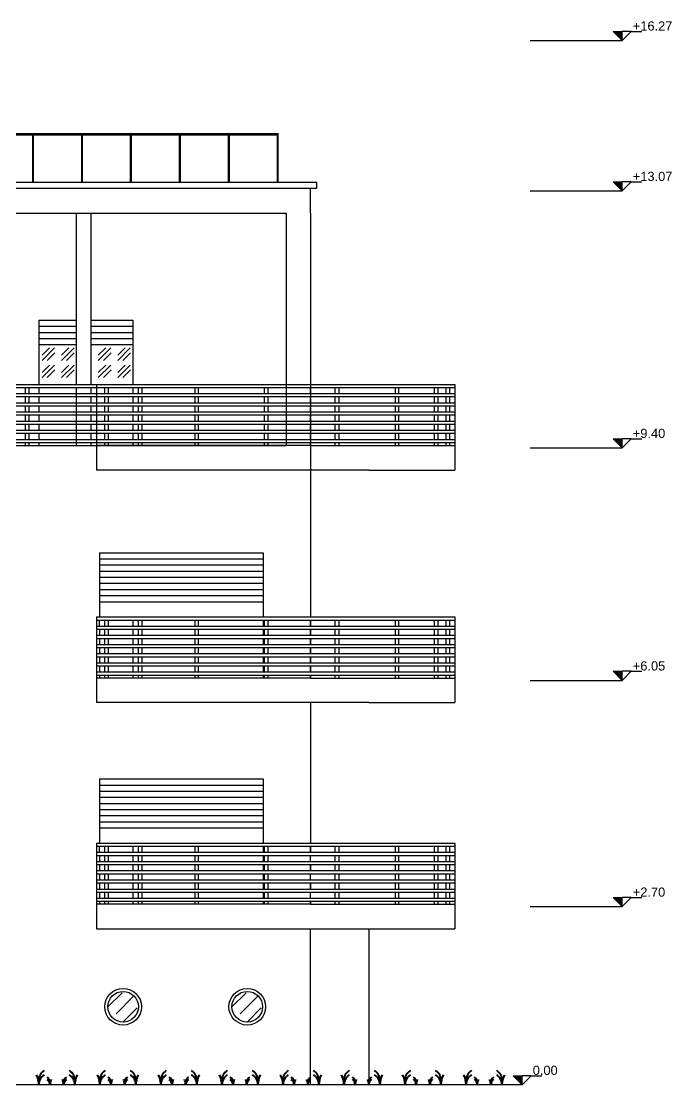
# Model space of a CAD drawing. Header units: millimetres. Extents: x 2459 to 3981, y 1231 to 4850.
# Drawn here: x 3642.94 to 3653.58, y 1241.37 to 1258.75 of the extents above; entities that cross this region are included whole.
import ezdxf

# ---------------------------------------------------------------- set-up
doc = ezdxf.new("R2010")
doc.units = ezdxf.units.MM
doc.layers.add('erbetta', color=7, linetype='Continuous', lineweight=40)
doc.styles.get("Standard").update_dxf_attribs({"font": 'arial.ttf'})

msp = doc.modelspace()

# ---------------------------------------------------------------- hatches: boundary and pattern name
at = {"ltscale": 0.01}
h = msp.add_hatch(color=256, dxfattribs=at)
h.dxf.hatch_style = 1
h.paths.add_polyline_path([(3652.771444, 1258.586105), (3652.623961, 1258.586105), (3652.771444, 1258.438622)])
h = msp.add_hatch(color=256, dxfattribs=at)
h.dxf.hatch_style = 1
h.paths.add_polyline_path([(3652.771444, 1256.127304), (3652.623961, 1256.127304), (3652.771444, 1255.979822)])
h = msp.add_hatch(color=256, dxfattribs=at)
h.dxf.hatch_style = 1
h.paths.add_polyline_path([(3652.771444, 1251.926087), (3652.623961, 1251.926087), (3652.771444, 1251.778605)])
h = msp.add_hatch(color=256, dxfattribs=at)
h.dxf.hatch_style = 1
h.paths.add_polyline_path([(3652.771444, 1248.123916), (3652.623961, 1248.123916), (3652.771444, 1247.976433)])
h = msp.add_hatch(color=256, dxfattribs=at)
h.dxf.hatch_style = 1
h.paths.add_polyline_path([(3652.771227, 1244.42587), (3652.623745, 1244.42587), (3652.771227, 1244.278388)])
h = msp.add_hatch(color=256, dxfattribs=at)
h.dxf.hatch_style = 1
h.paths.add_polyline_path([(3651.135005, 1241.512715), (3650.987523, 1241.512715), (3651.135005, 1241.365233)])

# ---------------------------------------------------------------- linework, layer by layer
for p, q in [((3652.771444, 1258.438622, 1.285432), (3652.623961, 1258.586105, 1.285432)), ((3652.623961, 1258.586105, 1.285432), (3652.771444, 1258.586105, 1.285432)), ((3652.771444, 1258.438622, 1.285432), (3652.771444, 1258.586105, 1.285432)), ((3652.771444, 1258.438622, 1.285432), (3652.918926, 1258.586105, 1.285432)), ((3652.918926, 1258.586105, 1.285432), (3652.771444, 1258.586105, 1.285432)), ((3652.918926, 1258.586105, 1.285432), (3653.090237, 1258.586105, 1.285432)), ((3647.775005, 1256.11614), (3647.175005, 1256.11614)), ((3647.675005, 1255.61614), (3647.675005, 1256.01614)), ((3647.775005, 1256.01614), (3647.775005, 1256.11614)), ((3652.771444, 1255.979822, 1.285432), (3652.623961, 1256.127304, 1.285432)), ((3652.623961, 1256.127304, 1.285432), (3652.771444, 1256.127304, 1.285432)), ((3652.771444, 1255.979822, 1.285432), (3652.771444, 1256.127304, 1.285432)), ((3652.771444, 1255.979822, 1.285432), (3652.918926, 1256.127304, 1.285432)), ((3652.918926, 1256.127304, 1.285432), (3652.771444, 1256.127304, 1.285432)), ((3652.918926, 1256.127304, 1.285432), (3653.090237, 1256.127304, 1.285432)), ((3647.275005, 1255.615233), (3647.275005, 1251.815233)), ((3647.675005, 1255.61614), (3647.675005, 1249.013062)), ((3647.275005, 1252.765233), (3647.275005, 1252.665233)), ((3647.675005, 1252.665233), (3647.675005, 1252.765233)), ((3650.035005, 1252.815233, 1), (3650.035005, 1251.415233, 1)), ((3647.275005, 1252.615233), (3647.275005, 1252.515233)), ((3647.675005, 1252.515233), (3647.675005, 1252.615233)), ((3647.275005, 1252.465233), (3647.275005, 1252.365233)), ((3647.675005, 1252.365233), (3647.675005, 1252.465233)), ((3647.275005, 1252.315233), (3647.275005, 1252.215233)), ((3647.675005, 1252.215233), (3647.675005, 1252.315233)), ((3647.275005, 1252.165233), (3647.275005, 1252.065233)), ((3647.275005, 1252.015233), (3647.275005, 1251.915233)), ((3647.675005, 1252.065233), (3647.675005, 1252.165233)), ((3647.675005, 1251.915233), (3647.675005, 1252.015233)), ((3647.275005, 1251.865233), (3647.275005, 1251.814923)), ((3647.675005, 1251.814923), (3647.675005, 1251.865233)), ((3652.771444, 1251.778605, 1.285432), (3652.623961, 1251.926087, 1.285432)), ((3652.623961, 1251.926087, 1.285432), (3652.771444, 1251.926087, 1.285432)), ((3652.771444, 1251.778605, 1.285432), (3652.771444, 1251.926087, 1.285432)), ((3652.771444, 1251.778605, 1.285432), (3652.918926, 1251.926087, 1.285432)), ((3652.918926, 1251.926087, 1.285432), (3652.771444, 1251.926087, 1.285432)), ((3652.918926, 1251.926087, 1.285432), (3653.090237, 1251.926087, 1.285432)), ((3647.275005, 1251.815233), (3647.275005, 1251.814923)), ((3647.675005, 1251.814923), (3648.575005, 1251.814923, 0.381356)), ((3648.575005, 1251.814923, 0.381356), (3648.625005, 1251.814923, 0.402542)), ((3648.625005, 1251.814923, 0.402542), (3650.035005, 1251.814923, 1)), ((3648.625005, 1251.415233, 0.402542), (3647.675005, 1251.415233, 0.402542)), ((3648.625005, 1251.415233, 0.402542), (3650.035005, 1251.415233, 1)), ((3647.675005, 1248.863062), (3647.675005, 1248.963062)), ((3647.675005, 1248.963062), (3647.675005, 1248.863062)), ((3650.035005, 1249.013062, 1), (3650.035005, 1247.613062, 1)), ((3647.675005, 1248.713062), (3647.675005, 1248.813062)), ((3647.675005, 1248.813062), (3647.675005, 1248.713062)), ((3647.675005, 1248.563062), (3647.675005, 1248.663062)), ((3647.675005, 1248.663062), (3647.675005, 1248.563062)), ((3647.675005, 1248.413062), (3647.675005, 1248.513062)), ((3647.675005, 1248.513062), (3647.675005, 1248.413062)), ((3647.675005, 1248.263062), (3647.675005, 1248.363062)), ((3647.675005, 1248.363062), (3647.675005, 1248.263062)), ((3647.675005, 1248.113062), (3647.675005, 1248.213062)), ((3647.675005, 1248.213062), (3647.675005, 1248.113062)), ((3647.275005, 1248.015233), (3647.275005, 1248.012751)), ((3647.275005, 1248.013062), (3647.275005, 1248.012751)), ((3647.675005, 1248.012751), (3647.675005, 1248.063062)), ((3647.675005, 1248.063062), (3647.675005, 1248.012751)), ((3647.675005, 1248.012751), (3648.575005, 1248.012751, 0.381356)), ((3648.575005, 1248.012751, 0.381356), (3648.625005, 1248.012751, 0.402542)), ((3648.625005, 1248.012751, 0.402542), (3650.035005, 1248.012751, 1)), ((3652.771444, 1247.976433, 1.285432), (3652.623961, 1248.123916, 1.285432)), ((3652.623961, 1248.123916, 1.285432), (3652.771444, 1248.123916, 1.285432)), ((3652.771444, 1247.976433, 1.285432), (3652.771444, 1248.123916, 1.285432)), ((3652.771444, 1247.976433, 1.285432), (3652.918926, 1248.123916, 1.285432)), ((3652.918926, 1248.123916, 1.285432), (3652.771444, 1248.123916, 1.285432)), ((3652.918926, 1248.123916, 1.285432), (3653.090237, 1248.123916, 1.285432)), ((3648.625005, 1247.613062, 0.402542), (3647.675005, 1247.613062, 0.402542)), ((3647.675005, 1247.613062), (3647.675005, 1245.315233)), ((3648.625005, 1247.613062, 0.402542), (3650.035005, 1247.613062, 1)), ((3647.675005, 1245.165233), (3647.675005, 1245.265233)), ((3647.675005, 1245.265233), (3647.675005, 1245.165233)), ((3650.035005, 1245.315233, 1), (3650.035005, 1243.915233, 1)), ((3647.675005, 1245.015233), (3647.675005, 1245.115233)), ((3647.675005, 1244.865233), (3647.675005, 1244.965233)), ((3647.675005, 1244.965233), (3647.675005, 1244.865233)), ((3647.675005, 1244.715233), (3647.675005, 1244.815233)), ((3647.675005, 1244.565233), (3647.675005, 1244.665233)), ((3647.675005, 1244.665233), (3647.675005, 1244.565233)), ((3647.675005, 1244.415233), (3647.675005, 1244.515233)), ((3647.675005, 1244.314923), (3647.675005, 1244.365233)), ((3647.675005, 1244.365233), (3647.675005, 1244.314923)), ((3652.771227, 1244.278388, 1.285432), (3652.623745, 1244.42587, 1.285432)), ((3652.623745, 1244.42587, 1.285432), (3652.771227, 1244.42587, 1.285432)), ((3652.771227, 1244.278388, 1.285432), (3652.771227, 1244.42587, 1.285432)), ((3652.771227, 1244.278388, 1.285432), (3652.918709, 1244.42587, 1.285432)), ((3652.918709, 1244.42587, 1.285432), (3652.771227, 1244.42587, 1.285432)), ((3652.918709, 1244.42587, 1.285432), (3653.09002, 1244.42587, 1.285432)), ((3647.275005, 1244.315233), (3647.275005, 1244.314923)), ((3647.275005, 1244.315233), (3647.275005, 1244.314923)), ((3647.275005, 1244.315233), (3647.275005, 1244.314923)), ((3647.675005, 1244.314923), (3648.575005, 1244.314923, 0.381356)), ((3648.575005, 1244.314923, 0.381356), (3648.625005, 1244.314923, 0.402542)), ((3648.625005, 1244.314923, 0.402542), (3650.035005, 1244.314923, 1)), ((3644.176453, 1243.915233, 0.5), (3650.035005, 1243.915233, 1)), ((3648.625005, 1243.915233, 0.402542), (3648.625005, 1241.365233)), ((3651.135005, 1241.365233), (3650.987523, 1241.512715)), ((3650.987523, 1241.512715), (3651.135005, 1241.512715)), ((3651.135005, 1241.365233), (3651.135005, 1241.512715)), ((3651.135005, 1241.365233), (3651.282487, 1241.512715)), ((3651.282487, 1241.512715), (3651.135005, 1241.512715)), ((3651.282487, 1241.512715), (3651.453798, 1241.512715))]:
    msp.add_line(p, q, dxfattribs=at)
at = {"linetype": 'Continuous', "ltscale": 0.01}
for p, q in [((3651.267412, 1258.438622, 1.285432), (3652.771444, 1258.438622, 1.285432)), ((3631.927146, 1256.91614), (3647.147146, 1256.91614)), ((3631.947146, 1256.89614), (3647.127146, 1256.89614)), ((3643.127146, 1256.89614), (3643.127146, 1256.11614)), ((3643.147146, 1256.11614), (3643.147146, 1256.89614)), ((3643.927146, 1256.89614), (3643.927146, 1256.11614)), ((3643.947146, 1256.11614), (3643.947146, 1256.89614)), ((3644.727146, 1256.89614), (3644.727146, 1256.11614)), ((3644.747146, 1256.11614), (3644.747146, 1256.89614)), ((3645.527146, 1256.89614), (3645.527146, 1256.11614)), ((3645.547146, 1256.11614), (3645.547146, 1256.89614)), ((3646.327146, 1256.89614), (3646.327146, 1256.11614)), ((3646.347146, 1256.11614), (3646.347146, 1256.89614)), ((3647.127146, 1256.89614), (3647.127146, 1256.11614)), ((3647.147146, 1256.11614), (3647.147146, 1256.91614)), ((3647.175005, 1256.11614), (3631.275005, 1256.11614)), ((3647.775005, 1256.01614), (3631.275005, 1256.017047)), ((3651.267412, 1255.979822, 1.285432), (3652.771444, 1255.979822, 1.285432)), ((3631.775005, 1255.615233), (3647.275005, 1255.615233)), ((3643.844255, 1255.615233), (3643.844255, 1252.815233)), ((3644.084234, 1255.615233), (3644.084234, 1252.815233)), ((3643.230208, 1253.864923), (3643.844255, 1253.864923)), ((3643.230208, 1253.864923), (3643.230208, 1252.815233)), ((3643.230208, 1253.764923, 0.597458), (3643.844255, 1253.764923, 0.597458)), ((3644.084234, 1253.864923), (3644.770208, 1253.864923)), ((3644.084234, 1253.764923), (3644.770208, 1253.764923, 0.597458)), ((3644.770208, 1253.864923), (3644.770208, 1252.815233)), ((3643.230208, 1253.664923, 0.597458), (3643.844255, 1253.664923, 0.597458)), ((3644.084234, 1253.664923), (3644.770208, 1253.664923, 0.597458)), ((3643.230208, 1253.564923, 0.597458), (3643.844255, 1253.564923, 0.597458)), ((3643.230208, 1253.464923, 0.597458), (3643.844255, 1253.464923, 0.597458)), ((3643.284163, 1253.207182), (3643.489869, 1253.412888)), ((3643.406414, 1253.412888), (3643.284163, 1253.290637)), ((3643.602347, 1253.207182), (3643.808053, 1253.412888)), ((3643.724597, 1253.412888), (3643.602347, 1253.290637)), ((3644.084234, 1253.564923), (3644.770208, 1253.564923, 0.597458)), ((3644.084234, 1253.464923), (3644.770208, 1253.464923, 0.597458)), ((3644.203377, 1253.207182), (3644.409083, 1253.412888)), ((3644.325627, 1253.412888), (3644.203377, 1253.290637)), ((3644.52156, 1253.207182), (3644.727266, 1253.412888)), ((3644.643811, 1253.412888), (3644.52156, 1253.290637)), ((3643.493052, 1253.332616), (3643.367618, 1253.207182)), ((3643.811236, 1253.332616), (3643.685802, 1253.207182)), ((3644.412266, 1253.332616), (3644.286832, 1253.207182)), ((3644.73045, 1253.332616), (3644.605016, 1253.207182)), ((3643.284163, 1252.925561), (3643.489869, 1253.131267)), ((3643.406414, 1253.131267), (3643.284163, 1253.009016)), ((3643.493052, 1253.050995), (3643.367618, 1252.925561)), ((3643.602347, 1252.925561), (3643.808053, 1253.131267)), ((3643.724597, 1253.131267), (3643.602347, 1253.009016)), ((3643.811236, 1253.050995), (3643.685802, 1252.925561)), ((3644.203377, 1252.925561), (3644.409083, 1253.131267)), ((3644.325627, 1253.131267), (3644.203377, 1253.009016)), ((3644.412266, 1253.050995), (3644.286832, 1252.925561)), ((3644.52156, 1252.925561), (3644.727266, 1253.131267)), ((3644.643811, 1253.131267), (3644.52156, 1253.009016)), ((3644.73045, 1253.050995), (3644.605016, 1252.925561)), ((3634.873556, 1252.815233), (3644.176453, 1252.815233)), ((3634.873556, 1252.765233, -0.936089), (3644.176453, 1252.765233, -0.936089)), ((3643.009544, 1252.765233), (3643.009544, 1252.665233)), ((3643.069544, 1252.765233), (3643.069544, 1252.665233)), ((3643.230208, 1252.765233), (3643.230208, 1252.665233)), ((3643.844255, 1252.765233), (3643.844255, 1251.814923)), ((3644.084234, 1252.765233), (3644.084234, 1252.665233)), ((3644.176453, 1252.815233), (3644.176453, 1251.802547)), ((3644.176453, 1252.815233), (3644.176453, 1251.802547)), ((3644.310149, 1252.665233), (3644.310149, 1252.765233)), ((3644.310149, 1252.665233), (3644.310149, 1252.765233)), ((3644.368852, 1252.665233), (3644.368852, 1252.765233)), ((3644.368852, 1252.665233), (3644.368852, 1252.765233)), ((3644.770208, 1252.765233), (3644.770208, 1252.665233)), ((3644.863671, 1252.665233), (3644.863671, 1252.765233)), ((3644.922375, 1252.665233), (3644.922375, 1252.765233)), ((3645.786436, 1252.665233), (3645.786436, 1252.765233)), ((3645.84514, 1252.665233), (3645.84514, 1252.765233)), ((3646.922285, 1252.665233), (3646.922285, 1252.765233)), ((3646.980989, 1252.665233), (3646.980989, 1252.765233)), ((3648.078996, 1252.665233), (3648.078996, 1252.765233)), ((3648.1377, 1252.765233), (3648.1377, 1252.665233)), ((3649.060819, 1252.665233), (3649.060819, 1252.765233)), ((3649.119523, 1252.665233), (3649.119523, 1252.765233)), ((3649.701599, 1252.665233), (3649.701599, 1252.765233)), ((3649.760303, 1252.665233), (3649.760303, 1252.765233)), ((3649.892897, 1252.665233), (3649.892897, 1252.765233)), ((3649.951601, 1252.665233), (3649.951601, 1252.765233)), ((3634.873556, 1252.665233), (3644.176453, 1252.665233)), ((3634.873556, 1252.615233, -0.936089), (3644.176453, 1252.615233, -0.936089)), ((3643.009544, 1252.615233), (3643.009544, 1252.515233)), ((3643.069544, 1252.615233), (3643.069544, 1252.515233)), ((3643.230208, 1252.615233), (3643.230208, 1252.515233)), ((3644.084234, 1252.615233), (3644.084234, 1252.515233)), ((3644.310149, 1252.515233), (3644.310149, 1252.615233)), ((3644.310149, 1252.515233), (3644.310149, 1252.615233)), ((3644.368852, 1252.515233), (3644.368852, 1252.615233)), ((3644.368852, 1252.515233), (3644.368852, 1252.615233)), ((3644.770208, 1252.615233), (3644.770208, 1252.515233)), ((3644.863671, 1252.515233), (3644.863671, 1252.615233)), ((3644.922375, 1252.515233), (3644.922375, 1252.615233)), ((3645.786436, 1252.515233), (3645.786436, 1252.615233)), ((3645.84514, 1252.515233), (3645.84514, 1252.615233)), ((3646.922285, 1252.515233), (3646.922285, 1252.615233)), ((3646.980989, 1252.515233), (3646.980989, 1252.615233)), ((3648.078996, 1252.515233), (3648.078996, 1252.615233)), ((3648.1377, 1252.615233), (3648.1377, 1252.515233)), ((3649.060819, 1252.515233), (3649.060819, 1252.615233)), ((3649.119523, 1252.515233), (3649.119523, 1252.615233)), ((3649.701599, 1252.515233), (3649.701599, 1252.615233)), ((3649.760303, 1252.515233), (3649.760303, 1252.615233)), ((3649.892897, 1252.515233), (3649.892897, 1252.615233)), ((3649.951601, 1252.515233), (3649.951601, 1252.615233)), ((3634.873556, 1252.515233), (3644.176453, 1252.515233)), ((3634.873556, 1252.465233, -0.936089), (3644.176453, 1252.465233, -0.936089)), ((3634.873556, 1252.365233), (3644.176453, 1252.365233)), ((3643.009544, 1252.465233), (3643.009544, 1252.365233)), ((3643.069544, 1252.465233), (3643.069544, 1252.365233)), ((3643.230208, 1252.465233), (3643.230208, 1252.365233)), ((3644.084234, 1252.465233), (3644.084234, 1252.365233)), ((3644.310149, 1252.365233), (3644.310149, 1252.465233)), ((3644.310149, 1252.365233), (3644.310149, 1252.465233)), ((3644.368852, 1252.365233), (3644.368852, 1252.465233)), ((3644.368852, 1252.365233), (3644.368852, 1252.465233)), ((3644.770208, 1252.465233), (3644.770208, 1252.365233)), ((3644.863671, 1252.365233), (3644.863671, 1252.465233)), ((3644.922375, 1252.365233), (3644.922375, 1252.465233)), ((3645.786436, 1252.365233), (3645.786436, 1252.465233)), ((3645.84514, 1252.365233), (3645.84514, 1252.465233)), ((3646.922285, 1252.365233), (3646.922285, 1252.465233)), ((3646.980989, 1252.365233), (3646.980989, 1252.465233)), ((3648.078996, 1252.365233), (3648.078996, 1252.465233)), ((3648.1377, 1252.465233), (3648.1377, 1252.365233)), ((3649.060819, 1252.365233), (3649.060819, 1252.465233)), ((3649.119523, 1252.365233), (3649.119523, 1252.465233)), ((3649.701599, 1252.365233), (3649.701599, 1252.465233)), ((3649.760303, 1252.365233), (3649.760303, 1252.465233)), ((3649.892897, 1252.365233), (3649.892897, 1252.465233)), ((3649.951601, 1252.365233), (3649.951601, 1252.465233)), ((3634.873556, 1252.315233, -0.936089), (3644.176453, 1252.315233, -0.936089)), ((3634.873556, 1252.215233), (3644.176453, 1252.215233)), ((3643.009544, 1252.315233), (3643.009544, 1252.215233)), ((3643.069544, 1252.315233), (3643.069544, 1252.215233)), ((3643.230208, 1252.315233), (3643.230208, 1252.215233)), ((3644.084234, 1252.315233), (3644.084234, 1252.215233)), ((3644.310149, 1252.215233), (3644.310149, 1252.315233)), ((3644.310149, 1252.215233), (3644.310149, 1252.315233)), ((3644.368852, 1252.215233), (3644.368852, 1252.315233)), ((3644.368852, 1252.215233), (3644.368852, 1252.315233)), ((3644.770208, 1252.315233), (3644.770208, 1252.215233)), ((3644.863671, 1252.215233), (3644.863671, 1252.315233)), ((3644.922375, 1252.215233), (3644.922375, 1252.315233)), ((3645.786436, 1252.215233), (3645.786436, 1252.315233)), ((3645.84514, 1252.215233), (3645.84514, 1252.315233)), ((3646.922285, 1252.215233), (3646.922285, 1252.315233)), ((3646.980989, 1252.215233), (3646.980989, 1252.315233)), ((3648.078996, 1252.215233), (3648.078996, 1252.315233)), ((3648.1377, 1252.315233), (3648.1377, 1252.215233)), ((3649.060819, 1252.215233), (3649.060819, 1252.315233)), ((3649.119523, 1252.215233), (3649.119523, 1252.315233)), ((3649.701599, 1252.215233), (3649.701599, 1252.315233)), ((3649.760303, 1252.215233), (3649.760303, 1252.315233)), ((3649.892897, 1252.215233), (3649.892897, 1252.315233)), ((3649.951601, 1252.215233), (3649.951601, 1252.315233)), ((3634.873556, 1252.165233, -0.936089), (3644.176453, 1252.165233, -0.936089)), ((3634.873556, 1252.065233), (3644.176453, 1252.065233)), ((3634.873556, 1252.015233, -0.936089), (3644.176453, 1252.015233, -0.936089)), ((3643.009544, 1252.165233), (3643.009544, 1252.065233)), ((3643.009544, 1252.015233), (3643.009544, 1251.915233)), ((3643.069544, 1252.165233), (3643.069544, 1252.065233)), ((3643.069544, 1252.015233), (3643.069544, 1251.915233)), ((3643.230208, 1252.165233), (3643.230208, 1252.065233)), ((3643.230208, 1252.015233), (3643.230208, 1251.915233)), ((3644.084234, 1252.165233), (3644.084234, 1252.065233)), ((3644.084234, 1252.015233), (3644.084234, 1251.915233)), ((3644.310149, 1252.065233), (3644.310149, 1252.165233)), ((3644.310149, 1252.065233), (3644.310149, 1252.165233)), ((3644.310149, 1251.915233), (3644.310149, 1252.015233)), ((3644.310149, 1251.915233), (3644.310149, 1252.015233)), ((3644.368852, 1252.065233), (3644.368852, 1252.165233)), ((3644.368852, 1252.065233), (3644.368852, 1252.165233)), ((3644.368852, 1251.915233), (3644.368852, 1252.015233)), ((3644.368852, 1251.915233), (3644.368852, 1252.015233)), ((3644.770208, 1252.165233), (3644.770208, 1252.065233)), ((3644.770208, 1252.015233), (3644.770208, 1251.915233)), ((3644.863671, 1252.065233), (3644.863671, 1252.165233)), ((3644.863671, 1251.915233), (3644.863671, 1252.015233)), ((3644.922375, 1252.065233), (3644.922375, 1252.165233)), ((3644.922375, 1251.915233), (3644.922375, 1252.015233)), ((3645.786436, 1252.065233), (3645.786436, 1252.165233)), ((3645.786436, 1251.915233), (3645.786436, 1252.015233)), ((3645.84514, 1252.065233), (3645.84514, 1252.165233)), ((3645.84514, 1251.915233), (3645.84514, 1252.015233)), ((3646.922285, 1252.065233), (3646.922285, 1252.165233)), ((3646.922285, 1251.915233), (3646.922285, 1252.015233)), ((3646.980989, 1252.065233), (3646.980989, 1252.165233)), ((3646.980989, 1251.915233), (3646.980989, 1252.015233)), ((3648.078996, 1252.065233), (3648.078996, 1252.165233)), ((3648.078996, 1251.915233), (3648.078996, 1252.015233)), ((3648.1377, 1252.165233), (3648.1377, 1252.065233)), ((3648.1377, 1252.015233), (3648.1377, 1251.915233)), ((3649.060819, 1252.065233), (3649.060819, 1252.165233)), ((3649.060819, 1251.915233), (3649.060819, 1252.015233)), ((3649.119523, 1252.065233), (3649.119523, 1252.165233)), ((3649.119523, 1251.915233), (3649.119523, 1252.015233)), ((3649.701599, 1252.065233), (3649.701599, 1252.165233)), ((3649.701599, 1251.915233), (3649.701599, 1252.015233)), ((3649.760303, 1252.065233), (3649.760303, 1252.165233)), ((3649.760303, 1251.915233), (3649.760303, 1252.015233)), ((3649.892897, 1252.065233), (3649.892897, 1252.165233)), ((3649.892897, 1251.915233), (3649.892897, 1252.015233)), ((3649.951601, 1252.065233), (3649.951601, 1252.165233)), ((3649.951601, 1251.915233), (3649.951601, 1252.015233)), ((3634.873556, 1251.915233), (3644.176453, 1251.915233)), ((3634.873556, 1251.865233, -0.936089), (3644.176453, 1251.865233, -0.936089)), ((3643.009544, 1251.865233), (3643.009544, 1251.814923)), ((3643.069544, 1251.865233), (3643.069544, 1251.814923)), ((3643.230208, 1251.865233), (3643.230208, 1251.814923)), ((3644.084234, 1251.865233), (3644.084234, 1251.814923)), ((3644.310149, 1251.814923), (3644.310149, 1251.865233)), ((3644.310149, 1251.814923), (3644.310149, 1251.865233)), ((3644.368852, 1251.814923), (3644.368852, 1251.865233)), ((3644.368852, 1251.814923), (3644.368852, 1251.865233)), ((3644.770208, 1251.865233), (3644.770208, 1251.814923)), ((3644.863671, 1251.814923), (3644.863671, 1251.865233)), ((3644.922375, 1251.814923), (3644.922375, 1251.865233)), ((3645.786436, 1251.814923), (3645.786436, 1251.865233)), ((3645.84514, 1251.814923), (3645.84514, 1251.865233)), ((3646.922285, 1251.814923), (3646.922285, 1251.865233)), ((3646.980989, 1251.814923), (3646.980989, 1251.865233)), ((3648.078996, 1251.814923), (3648.078996, 1251.865233)), ((3648.1377, 1251.865233), (3648.1377, 1251.815233)), ((3649.060819, 1251.814923), (3649.060819, 1251.865233)), ((3649.119523, 1251.814923), (3649.119523, 1251.865233)), ((3649.701599, 1251.814923), (3649.701599, 1251.865233)), ((3649.760303, 1251.814923), (3649.760303, 1251.865233)), ((3649.892897, 1251.814923), (3649.892897, 1251.865233)), ((3649.951601, 1251.814923), (3649.951601, 1251.865233)), ((3634.873556, 1251.814923), (3647.275005, 1251.814923)), ((3647.275005, 1251.814923), (3644.176453, 1251.814923)), ((3644.176453, 1251.814923), (3644.176453, 1251.415233)), ((3647.675005, 1251.814923), (3644.176453, 1251.814923)), ((3644.176453, 1251.814923), (3644.176453, 1251.415233)), ((3651.267412, 1251.778605, 1.285432), (3652.771444, 1251.778605, 1.285432)), ((3647.275005, 1251.415233, 0.402542), (3644.176453, 1251.415233, 0.402542)), ((3647.675005, 1251.415233, 0.402542), (3644.176453, 1251.415233, 0.402542)), ((3644.225005, 1250.062751), (3646.901161, 1250.062751)), ((3644.225005, 1250.062751), (3644.225005, 1249.013062)), ((3644.225005, 1249.962751, 0.597458), (3646.895005, 1249.962751)), ((3646.901161, 1250.062751), (3646.901161, 1249.013062)), ((3644.225005, 1249.862751, 0.597458), (3646.895005, 1249.862751)), ((3644.225005, 1249.762751, 0.597458), (3646.895005, 1249.762751)), ((3644.225005, 1249.662751, 0.597458), (3646.895005, 1249.662751)), ((3644.225005, 1249.562751, 0.597458), (3646.895005, 1249.562751)), ((3644.225005, 1249.462751, 0.597458), (3646.895005, 1249.462751)), ((3644.225005, 1249.362751, 0.597458), (3646.895005, 1249.362751)), ((3644.225005, 1249.262751, 0.597458), (3646.895005, 1249.262751)), ((3644.176453, 1249.013062), (3644.176453, 1248.000376)), ((3644.176453, 1249.013062), (3644.176453, 1248.000376)), ((3644.225005, 1248.863062), (3644.225005, 1248.963062)), ((3644.310149, 1248.863062), (3644.310149, 1248.963062)), ((3644.310149, 1248.863062), (3644.310149, 1248.963062)), ((3644.368852, 1248.863062), (3644.368852, 1248.963062)), ((3644.368852, 1248.863062), (3644.368852, 1248.963062)), ((3644.770208, 1248.963062), (3644.770208, 1248.863062)), ((3644.863671, 1248.863062), (3644.863671, 1248.963062)), ((3644.922375, 1248.863062), (3644.922375, 1248.963062)), ((3645.786436, 1248.863062), (3645.786436, 1248.963062)), ((3645.84514, 1248.863062), (3645.84514, 1248.963062)), ((3646.901161, 1248.963062), (3646.901161, 1248.863062)), ((3646.922285, 1248.863062), (3646.922285, 1248.963062)), ((3646.980989, 1248.863062), (3646.980989, 1248.963062)), ((3648.078996, 1248.863062), (3648.078996, 1248.963062)), ((3648.1377, 1248.963062), (3648.1377, 1248.863062)), ((3649.060819, 1248.863062), (3649.060819, 1248.963062)), ((3649.119523, 1248.863062), (3649.119523, 1248.963062)), ((3649.701599, 1248.863062), (3649.701599, 1248.963062)), ((3649.760303, 1248.863062), (3649.760303, 1248.963062)), ((3649.892897, 1248.863062), (3649.892897, 1248.963062)), ((3649.951601, 1248.863062), (3649.951601, 1248.963062)), ((3644.225005, 1248.813062), (3644.225005, 1248.713062)), ((3644.310149, 1248.713062), (3644.310149, 1248.813062)), ((3644.310149, 1248.713062), (3644.310149, 1248.813062)), ((3644.368852, 1248.713062), (3644.368852, 1248.813062)), ((3644.368852, 1248.713062), (3644.368852, 1248.813062)), ((3644.770208, 1248.813062), (3644.770208, 1248.713062)), ((3644.863671, 1248.713062), (3644.863671, 1248.813062)), ((3644.922375, 1248.713062), (3644.922375, 1248.813062)), ((3645.786436, 1248.713062), (3645.786436, 1248.813062)), ((3645.84514, 1248.713062), (3645.84514, 1248.813062)), ((3646.901161, 1248.813062), (3646.901161, 1248.713062)), ((3646.922285, 1248.713062), (3646.922285, 1248.813062)), ((3646.980989, 1248.713062), (3646.980989, 1248.813062)), ((3648.078996, 1248.713062), (3648.078996, 1248.813062)), ((3648.1377, 1248.813062), (3648.1377, 1248.713062)), ((3649.060819, 1248.713062), (3649.060819, 1248.813062)), ((3649.119523, 1248.713062), (3649.119523, 1248.813062)), ((3649.701599, 1248.713062), (3649.701599, 1248.813062)), ((3649.760303, 1248.713062), (3649.760303, 1248.813062)), ((3649.892897, 1248.713062), (3649.892897, 1248.813062)), ((3649.951601, 1248.713062), (3649.951601, 1248.813062)), ((3644.225005, 1248.663062), (3644.225005, 1248.563062)), ((3644.310149, 1248.563062), (3644.310149, 1248.663062)), ((3644.310149, 1248.563062), (3644.310149, 1248.663062)), ((3644.368852, 1248.563062), (3644.368852, 1248.663062)), ((3644.368852, 1248.563062), (3644.368852, 1248.663062)), ((3644.770208, 1248.663062), (3644.770208, 1248.563062)), ((3644.863671, 1248.563062), (3644.863671, 1248.663062)), ((3644.922375, 1248.563062), (3644.922375, 1248.663062)), ((3645.786436, 1248.563062), (3645.786436, 1248.663062)), ((3645.84514, 1248.563062), (3645.84514, 1248.663062)), ((3646.901161, 1248.663062), (3646.901161, 1248.563062)), ((3646.922285, 1248.563062), (3646.922285, 1248.663062)), ((3646.980989, 1248.563062), (3646.980989, 1248.663062)), ((3648.078996, 1248.563062), (3648.078996, 1248.663062)), ((3648.1377, 1248.663062), (3648.1377, 1248.563062)), ((3649.060819, 1248.563062), (3649.060819, 1248.663062)), ((3649.119523, 1248.563062), (3649.119523, 1248.663062)), ((3649.701599, 1248.563062), (3649.701599, 1248.663062)), ((3649.760303, 1248.563062), (3649.760303, 1248.663062)), ((3649.892897, 1248.563062), (3649.892897, 1248.663062)), ((3649.951601, 1248.563062), (3649.951601, 1248.663062)), ((3644.225005, 1248.513062), (3644.225005, 1248.413062)), ((3644.225005, 1248.363062), (3644.225005, 1248.263062)), ((3644.310149, 1248.413062), (3644.310149, 1248.513062)), ((3644.310149, 1248.413062), (3644.310149, 1248.513062)), ((3644.310149, 1248.263062), (3644.310149, 1248.363062)), ((3644.310149, 1248.263062), (3644.310149, 1248.363062)), ((3644.368852, 1248.413062), (3644.368852, 1248.513062)), ((3644.368852, 1248.413062), (3644.368852, 1248.513062)), ((3644.368852, 1248.263062), (3644.368852, 1248.363062)), ((3644.368852, 1248.263062), (3644.368852, 1248.363062)), ((3644.770208, 1248.513062), (3644.770208, 1248.413062)), ((3644.770208, 1248.363062), (3644.770208, 1248.263062)), ((3644.863671, 1248.413062), (3644.863671, 1248.513062)), ((3644.863671, 1248.263062), (3644.863671, 1248.363062)), ((3644.922375, 1248.413062), (3644.922375, 1248.513062)), ((3644.922375, 1248.263062), (3644.922375, 1248.363062)), ((3645.786436, 1248.413062), (3645.786436, 1248.513062)), ((3645.786436, 1248.263062), (3645.786436, 1248.363062)), ((3645.84514, 1248.413062), (3645.84514, 1248.513062)), ((3645.84514, 1248.263062), (3645.84514, 1248.363062)), ((3646.901161, 1248.513062), (3646.901161, 1248.413062)), ((3646.901161, 1248.363062), (3646.901161, 1248.263062)), ((3646.922285, 1248.413062), (3646.922285, 1248.513062)), ((3646.922285, 1248.263062), (3646.922285, 1248.363062)), ((3646.980989, 1248.413062), (3646.980989, 1248.513062)), ((3646.980989, 1248.263062), (3646.980989, 1248.363062)), ((3648.078996, 1248.413062), (3648.078996, 1248.513062)), ((3648.078996, 1248.263062), (3648.078996, 1248.363062)), ((3648.1377, 1248.513062), (3648.1377, 1248.413062)), ((3648.1377, 1248.363062), (3648.1377, 1248.263062)), ((3649.060819, 1248.413062), (3649.060819, 1248.513062)), ((3649.060819, 1248.263062), (3649.060819, 1248.363062)), ((3649.119523, 1248.413062), (3649.119523, 1248.513062)), ((3649.119523, 1248.263062), (3649.119523, 1248.363062)), ((3649.701599, 1248.413062), (3649.701599, 1248.513062)), ((3649.701599, 1248.263062), (3649.701599, 1248.363062)), ((3649.760303, 1248.413062), (3649.760303, 1248.513062)), ((3649.760303, 1248.263062), (3649.760303, 1248.363062)), ((3649.892897, 1248.413062), (3649.892897, 1248.513062)), ((3649.892897, 1248.263062), (3649.892897, 1248.363062)), ((3649.951601, 1248.413062), (3649.951601, 1248.513062)), ((3649.951601, 1248.263062), (3649.951601, 1248.363062)), ((3644.225005, 1248.213062), (3644.225005, 1248.113062)), ((3644.310149, 1248.113062), (3644.310149, 1248.213062)), ((3644.310149, 1248.113062), (3644.310149, 1248.213062)), ((3644.368852, 1248.113062), (3644.368852, 1248.213062)), ((3644.368852, 1248.113062), (3644.368852, 1248.213062)), ((3644.770208, 1248.213062), (3644.770208, 1248.113062)), ((3644.863671, 1248.113062), (3644.863671, 1248.213062)), ((3644.922375, 1248.113062), (3644.922375, 1248.213062)), ((3645.786436, 1248.113062), (3645.786436, 1248.213062)), ((3645.84514, 1248.113062), (3645.84514, 1248.213062)), ((3646.901161, 1248.213062), (3646.901161, 1248.113062)), ((3646.922285, 1248.113062), (3646.922285, 1248.213062)), ((3646.980989, 1248.113062), (3646.980989, 1248.213062)), ((3648.078996, 1248.113062), (3648.078996, 1248.213062)), ((3648.1377, 1248.213062), (3648.1377, 1248.113062)), ((3649.060819, 1248.113062), (3649.060819, 1248.213062)), ((3649.119523, 1248.113062), (3649.119523, 1248.213062)), ((3649.701599, 1248.113062), (3649.701599, 1248.213062)), ((3649.760303, 1248.113062), (3649.760303, 1248.213062)), ((3649.892897, 1248.113062), (3649.892897, 1248.213062)), ((3649.951601, 1248.113062), (3649.951601, 1248.213062)), ((3647.275005, 1248.012751), (3644.176453, 1248.012751)), ((3644.176453, 1248.012751), (3644.176453, 1247.613062)), ((3647.675005, 1248.012751), (3644.176453, 1248.012751)), ((3644.176453, 1248.012751), (3644.176453, 1247.613062)), ((3644.225005, 1248.063062), (3644.225005, 1248.012751)), ((3644.310149, 1248.012751), (3644.310149, 1248.063062)), ((3644.310149, 1248.012751), (3644.310149, 1248.063062)), ((3644.368852, 1248.012751), (3644.368852, 1248.063062)), ((3644.368852, 1248.012751), (3644.368852, 1248.063062)), ((3644.770208, 1248.063062), (3644.770208, 1248.012751)), ((3644.863671, 1248.012751), (3644.863671, 1248.063062)), ((3644.922375, 1248.012751), (3644.922375, 1248.063062)), ((3645.786436, 1248.012751), (3645.786436, 1248.063062)), ((3645.84514, 1248.012751), (3645.84514, 1248.063062)), ((3646.901161, 1248.063062), (3646.901161, 1248.012751)), ((3646.922285, 1248.012751), (3646.922285, 1248.063062)), ((3646.980989, 1248.012751), (3646.980989, 1248.063062)), ((3648.078996, 1248.012751), (3648.078996, 1248.063062)), ((3648.1377, 1248.063062), (3648.1377, 1248.013062)), ((3649.060819, 1248.012751), (3649.060819, 1248.063062)), ((3649.119523, 1248.012751), (3649.119523, 1248.063062)), ((3649.701599, 1248.012751), (3649.701599, 1248.063062)), ((3649.760303, 1248.012751), (3649.760303, 1248.063062)), ((3649.892897, 1248.012751), (3649.892897, 1248.063062)), ((3649.951601, 1248.012751), (3649.951601, 1248.063062)), ((3651.267412, 1247.976433, 1.285432), (3652.771444, 1247.976433, 1.285432)), ((3647.675005, 1247.613062, 0.402542), (3644.176453, 1247.613062, 0.402542)), ((3644.225005, 1246.364923), (3644.225005, 1245.315233)), ((3644.225005, 1246.364923), (3646.901161, 1246.364923)), ((3646.901161, 1246.364923), (3646.901161, 1245.315233)), ((3644.225005, 1246.264923, 0.597458), (3646.895005, 1246.264923)), ((3644.225005, 1246.164923, 0.597458), (3646.895005, 1246.164923)), ((3644.225005, 1246.064923, 0.597458), (3646.895005, 1246.064923)), ((3644.225005, 1245.964923, 0.597458), (3646.895005, 1245.964923)), ((3644.225005, 1245.864923, 0.597458), (3646.895005, 1245.864923)), ((3644.225005, 1245.764923, 0.597458), (3646.895005, 1245.764923)), ((3644.225005, 1245.664923, 0.597458), (3646.895005, 1245.664923)), ((3644.225005, 1245.564923, 0.597458), (3646.895005, 1245.564923)), ((3644.176453, 1245.315233), (3644.176453, 1244.302547)), ((3644.225005, 1245.165233), (3644.225005, 1245.265233)), ((3644.310149, 1245.165233), (3644.310149, 1245.265233)), ((3644.310149, 1245.165233), (3644.310149, 1245.265233)), ((3644.310149, 1245.165233), (3644.310149, 1245.265233)), ((3644.310149, 1245.165233), (3644.310149, 1245.265233)), ((3644.368852, 1245.165233), (3644.368852, 1245.265233)), ((3644.368852, 1245.165233), (3644.368852, 1245.265233)), ((3644.368852, 1245.165233), (3644.368852, 1245.265233)), ((3644.368852, 1245.165233), (3644.368852, 1245.265233)), ((3644.770208, 1245.265233), (3644.770208, 1245.165233)), ((3644.770208, 1245.265233), (3644.770208, 1245.165233)), ((3644.863671, 1245.165233), (3644.863671, 1245.265233)), ((3644.863671, 1245.165233), (3644.863671, 1245.265233)), ((3644.922375, 1245.165233), (3644.922375, 1245.265233)), ((3644.922375, 1245.165233), (3644.922375, 1245.265233)), ((3645.786436, 1245.165233), (3645.786436, 1245.265233)), ((3645.786436, 1245.165233), (3645.786436, 1245.265233)), ((3645.84514, 1245.165233), (3645.84514, 1245.265233)), ((3645.84514, 1245.165233), (3645.84514, 1245.265233)), ((3646.901161, 1245.265233), (3646.901161, 1245.165233)), ((3646.922285, 1245.165233), (3646.922285, 1245.265233)), ((3646.980989, 1245.165233), (3646.980989, 1245.265233)), ((3648.078996, 1245.165233), (3648.078996, 1245.265233)), ((3648.1377, 1245.265233), (3648.1377, 1245.165233)), ((3649.060819, 1245.165233), (3649.060819, 1245.265233)), ((3649.119523, 1245.165233), (3649.119523, 1245.265233)), ((3649.701599, 1245.165233), (3649.701599, 1245.265233)), ((3649.760303, 1245.165233), (3649.760303, 1245.265233)), ((3649.892897, 1245.165233), (3649.892897, 1245.265233)), ((3649.951601, 1245.165233), (3649.951601, 1245.265233)), ((3644.225005, 1245.115233), (3644.225005, 1245.015233)), ((3644.310149, 1245.015233), (3644.310149, 1245.115233)), ((3644.310149, 1245.015233), (3644.310149, 1245.115233)), ((3644.310149, 1245.015233), (3644.310149, 1245.115233)), ((3644.310149, 1245.015233), (3644.310149, 1245.115233)), ((3644.368852, 1245.015233), (3644.368852, 1245.115233)), ((3644.368852, 1245.015233), (3644.368852, 1245.115233)), ((3644.368852, 1245.015233), (3644.368852, 1245.115233)), ((3644.368852, 1245.015233), (3644.368852, 1245.115233)), ((3644.770208, 1245.115233), (3644.770208, 1245.015233)), ((3644.770208, 1245.115233), (3644.770208, 1245.015233)), ((3644.863671, 1245.015233), (3644.863671, 1245.115233)), ((3644.863671, 1245.015233), (3644.863671, 1245.115233)), ((3644.922375, 1245.015233), (3644.922375, 1245.115233)), ((3644.922375, 1245.015233), (3644.922375, 1245.115233)), ((3645.786436, 1245.015233), (3645.786436, 1245.115233)), ((3645.786436, 1245.015233), (3645.786436, 1245.115233)), ((3645.84514, 1245.015233), (3645.84514, 1245.115233)), ((3645.84514, 1245.015233), (3645.84514, 1245.115233)), ((3646.901161, 1245.115233), (3646.901161, 1245.015233)), ((3646.922285, 1245.015233), (3646.922285, 1245.115233)), ((3646.980989, 1245.015233), (3646.980989, 1245.115233)), ((3648.078996, 1245.015233), (3648.078996, 1245.115233)), ((3648.1377, 1245.115233), (3648.1377, 1245.015233)), ((3649.060819, 1245.015233), (3649.060819, 1245.115233)), ((3649.119523, 1245.015233), (3649.119523, 1245.115233)), ((3649.701599, 1245.015233), (3649.701599, 1245.115233)), ((3649.760303, 1245.015233), (3649.760303, 1245.115233)), ((3649.892897, 1245.015233), (3649.892897, 1245.115233)), ((3649.951601, 1245.015233), (3649.951601, 1245.115233)), ((3644.225005, 1244.965233), (3644.225005, 1244.865233)), ((3644.310149, 1244.865233), (3644.310149, 1244.965233)), ((3644.310149, 1244.865233), (3644.310149, 1244.965233)), ((3644.310149, 1244.865233), (3644.310149, 1244.965233)), ((3644.310149, 1244.865233), (3644.310149, 1244.965233)), ((3644.368852, 1244.865233), (3644.368852, 1244.965233)), ((3644.368852, 1244.865233), (3644.368852, 1244.965233)), ((3644.368852, 1244.865233), (3644.368852, 1244.965233)), ((3644.368852, 1244.865233), (3644.368852, 1244.965233)), ((3644.770208, 1244.965233), (3644.770208, 1244.865233)), ((3644.770208, 1244.965233), (3644.770208, 1244.865233)), ((3644.863671, 1244.865233), (3644.863671, 1244.965233)), ((3644.863671, 1244.865233), (3644.863671, 1244.965233)), ((3644.922375, 1244.865233), (3644.922375, 1244.965233)), ((3644.922375, 1244.865233), (3644.922375, 1244.965233)), ((3645.786436, 1244.865233), (3645.786436, 1244.965233)), ((3645.786436, 1244.865233), (3645.786436, 1244.965233)), ((3645.84514, 1244.865233), (3645.84514, 1244.965233)), ((3645.84514, 1244.865233), (3645.84514, 1244.965233)), ((3646.901161, 1244.965233), (3646.901161, 1244.865233)), ((3646.922285, 1244.865233), (3646.922285, 1244.965233)), ((3646.980989, 1244.865233), (3646.980989, 1244.965233)), ((3648.078996, 1244.865233), (3648.078996, 1244.965233)), ((3648.1377, 1244.965233), (3648.1377, 1244.865233)), ((3649.060819, 1244.865233), (3649.060819, 1244.965233)), ((3649.119523, 1244.865233), (3649.119523, 1244.965233)), ((3649.701599, 1244.865233), (3649.701599, 1244.965233)), ((3649.760303, 1244.865233), (3649.760303, 1244.965233)), ((3649.892897, 1244.865233), (3649.892897, 1244.965233)), ((3649.951601, 1244.865233), (3649.951601, 1244.965233)), ((3644.225005, 1244.815233), (3644.225005, 1244.715233)), ((3644.310149, 1244.715233), (3644.310149, 1244.815233)), ((3644.310149, 1244.715233), (3644.310149, 1244.815233)), ((3644.310149, 1244.715233), (3644.310149, 1244.815233)), ((3644.310149, 1244.715233), (3644.310149, 1244.815233)), ((3644.368852, 1244.715233), (3644.368852, 1244.815233)), ((3644.368852, 1244.715233), (3644.368852, 1244.815233)), ((3644.368852, 1244.715233), (3644.368852, 1244.815233)), ((3644.368852, 1244.715233), (3644.368852, 1244.815233)), ((3644.770208, 1244.815233), (3644.770208, 1244.715233)), ((3644.770208, 1244.815233), (3644.770208, 1244.715233)), ((3644.863671, 1244.715233), (3644.863671, 1244.815233)), ((3644.863671, 1244.715233), (3644.863671, 1244.815233)), ((3644.922375, 1244.715233), (3644.922375, 1244.815233)), ((3644.922375, 1244.715233), (3644.922375, 1244.815233)), ((3645.786436, 1244.715233), (3645.786436, 1244.815233)), ((3645.786436, 1244.715233), (3645.786436, 1244.815233)), ((3645.84514, 1244.715233), (3645.84514, 1244.815233)), ((3645.84514, 1244.715233), (3645.84514, 1244.815233)), ((3646.901161, 1244.815233), (3646.901161, 1244.715233)), ((3646.922285, 1244.715233), (3646.922285, 1244.815233)), ((3646.980989, 1244.715233), (3646.980989, 1244.815233)), ((3648.078996, 1244.715233), (3648.078996, 1244.815233)), ((3648.1377, 1244.815233), (3648.1377, 1244.715233)), ((3649.060819, 1244.715233), (3649.060819, 1244.815233)), ((3649.119523, 1244.715233), (3649.119523, 1244.815233)), ((3649.701599, 1244.715233), (3649.701599, 1244.815233)), ((3649.760303, 1244.715233), (3649.760303, 1244.815233)), ((3649.892897, 1244.715233), (3649.892897, 1244.815233)), ((3649.951601, 1244.715233), (3649.951601, 1244.815233)), ((3644.225005, 1244.665233), (3644.225005, 1244.565233)), ((3644.310149, 1244.565233), (3644.310149, 1244.665233)), ((3644.310149, 1244.565233), (3644.310149, 1244.665233)), ((3644.310149, 1244.565233), (3644.310149, 1244.665233)), ((3644.310149, 1244.565233), (3644.310149, 1244.665233)), ((3644.368852, 1244.565233), (3644.368852, 1244.665233)), ((3644.368852, 1244.565233), (3644.368852, 1244.665233)), ((3644.368852, 1244.565233), (3644.368852, 1244.665233)), ((3644.368852, 1244.565233), (3644.368852, 1244.665233)), ((3644.770208, 1244.665233), (3644.770208, 1244.565233)), ((3644.770208, 1244.665233), (3644.770208, 1244.565233)), ((3644.863671, 1244.565233), (3644.863671, 1244.665233)), ((3644.863671, 1244.565233), (3644.863671, 1244.665233)), ((3644.922375, 1244.565233), (3644.922375, 1244.665233)), ((3644.922375, 1244.565233), (3644.922375, 1244.665233)), ((3645.786436, 1244.565233), (3645.786436, 1244.665233)), ((3645.786436, 1244.565233), (3645.786436, 1244.665233)), ((3645.84514, 1244.565233), (3645.84514, 1244.665233)), ((3645.84514, 1244.565233), (3645.84514, 1244.665233)), ((3646.901161, 1244.665233), (3646.901161, 1244.565233)), ((3646.922285, 1244.565233), (3646.922285, 1244.665233)), ((3646.980989, 1244.565233), (3646.980989, 1244.665233)), ((3648.078996, 1244.565233), (3648.078996, 1244.665233)), ((3648.1377, 1244.665233), (3648.1377, 1244.565233)), ((3649.060819, 1244.565233), (3649.060819, 1244.665233)), ((3649.119523, 1244.565233), (3649.119523, 1244.665233)), ((3649.701599, 1244.565233), (3649.701599, 1244.665233)), ((3649.760303, 1244.565233), (3649.760303, 1244.665233)), ((3649.892897, 1244.565233), (3649.892897, 1244.665233)), ((3649.951601, 1244.565233), (3649.951601, 1244.665233)), ((3644.225005, 1244.515233), (3644.225005, 1244.415233)), ((3644.225005, 1244.365233), (3644.225005, 1244.314923)), ((3644.310149, 1244.415233), (3644.310149, 1244.515233)), ((3644.310149, 1244.415233), (3644.310149, 1244.515233)), ((3644.310149, 1244.415233), (3644.310149, 1244.515233)), ((3644.310149, 1244.415233), (3644.310149, 1244.515233)), ((3644.310149, 1244.314923), (3644.310149, 1244.365233)), ((3644.310149, 1244.314923), (3644.310149, 1244.365233)), ((3644.310149, 1244.314923), (3644.310149, 1244.365233)), ((3644.310149, 1244.314923), (3644.310149, 1244.365233)), ((3644.368852, 1244.415233), (3644.368852, 1244.515233)), ((3644.368852, 1244.415233), (3644.368852, 1244.515233)), ((3644.368852, 1244.415233), (3644.368852, 1244.515233)), ((3644.368852, 1244.415233), (3644.368852, 1244.515233)), ((3644.368852, 1244.314923), (3644.368852, 1244.365233)), ((3644.368852, 1244.314923), (3644.368852, 1244.365233)), ((3644.368852, 1244.314923), (3644.368852, 1244.365233)), ((3644.368852, 1244.314923), (3644.368852, 1244.365233)), ((3644.770208, 1244.515233), (3644.770208, 1244.415233)), ((3644.770208, 1244.515233), (3644.770208, 1244.415233)), ((3644.770208, 1244.365233), (3644.770208, 1244.314923)), ((3644.770208, 1244.365233), (3644.770208, 1244.314923)), ((3644.863671, 1244.415233), (3644.863671, 1244.515233)), ((3644.863671, 1244.415233), (3644.863671, 1244.515233)), ((3644.863671, 1244.314923), (3644.863671, 1244.365233)), ((3644.863671, 1244.314923), (3644.863671, 1244.365233)), ((3644.922375, 1244.415233), (3644.922375, 1244.515233)), ((3644.922375, 1244.415233), (3644.922375, 1244.515233)), ((3644.922375, 1244.314923), (3644.922375, 1244.365233)), ((3644.922375, 1244.314923), (3644.922375, 1244.365233)), ((3645.786436, 1244.415233), (3645.786436, 1244.515233)), ((3645.786436, 1244.415233), (3645.786436, 1244.515233)), ((3645.786436, 1244.314923), (3645.786436, 1244.365233)), ((3645.786436, 1244.314923), (3645.786436, 1244.365233)), ((3645.84514, 1244.415233), (3645.84514, 1244.515233)), ((3645.84514, 1244.415233), (3645.84514, 1244.515233)), ((3645.84514, 1244.314923), (3645.84514, 1244.365233)), ((3645.84514, 1244.314923), (3645.84514, 1244.365233)), ((3646.901161, 1244.515233), (3646.901161, 1244.415233)), ((3646.901161, 1244.365233), (3646.901161, 1244.314923)), ((3646.922285, 1244.415233), (3646.922285, 1244.515233)), ((3646.922285, 1244.314923), (3646.922285, 1244.365233)), ((3646.980989, 1244.415233), (3646.980989, 1244.515233)), ((3646.980989, 1244.314923), (3646.980989, 1244.365233)), ((3648.078996, 1244.415233), (3648.078996, 1244.515233)), ((3648.078996, 1244.314923), (3648.078996, 1244.365233)), ((3648.1377, 1244.515233), (3648.1377, 1244.415233)), ((3648.1377, 1244.365233), (3648.1377, 1244.315233)), ((3649.060819, 1244.415233), (3649.060819, 1244.515233)), ((3649.060819, 1244.314923), (3649.060819, 1244.365233)), ((3649.119523, 1244.415233), (3649.119523, 1244.515233)), ((3649.119523, 1244.314923), (3649.119523, 1244.365233)), ((3649.701599, 1244.415233), (3649.701599, 1244.515233)), ((3649.701599, 1244.314923), (3649.701599, 1244.365233)), ((3649.760303, 1244.415233), (3649.760303, 1244.515233)), ((3649.760303, 1244.314923), (3649.760303, 1244.365233)), ((3649.892897, 1244.415233), (3649.892897, 1244.515233)), ((3649.892897, 1244.314923), (3649.892897, 1244.365233)), ((3649.951601, 1244.415233), (3649.951601, 1244.515233)), ((3649.951601, 1244.314923), (3649.951601, 1244.365233)), ((3647.275005, 1244.314923), (3644.176453, 1244.314923)), ((3644.176453, 1244.314923), (3644.176453, 1243.915233)), ((3647.675005, 1244.314923), (3644.176453, 1244.314923)), ((3651.267412, 1244.278605, 1.285432), (3652.771444, 1244.278605, 1.285432)), ((3647.675005, 1241.365233), (3647.675005, 1243.915233)), ((3644.592515, 1242.868609, 0.037846), (3644.360038, 1242.636133, 0.037846)), ((3644.493767, 1242.523994, 0.037846), (3644.786782, 1242.817009, 0.037846)), ((3646.622515, 1242.868609, 0.01278), (3646.390038, 1242.636133, 0.01278)), ((3646.523767, 1242.523994, 0.01278), (3646.816782, 1242.817009, 0.01278)), ((3644.838381, 1242.622743, 0.037846), (3644.605905, 1242.390266, 0.037846)), ((3646.868381, 1242.622743, 0.01278), (3646.635905, 1242.390266, 0.01278))]:
    msp.add_line(p, q, dxfattribs=at)
at = {"lineweight": 30}
msp.add_line((3651.135005, 1241.365233), (3628.113982, 1241.365233), dxfattribs=at)
at = {"ltscale": 0.01}
for points in [[(3644.176453, 1252.815233, 0), (3647.675005, 1252.815233, 0), (3650.035005, 1252.815233, 1)], [(3644.176453, 1252.765233, -0.936089), (3647.675005, 1252.765233, 0), (3650.035005, 1252.765233, 1)], [(3644.176453, 1252.665233, 0), (3647.675005, 1252.665233, 0), (3650.035005, 1252.665233, 1)], [(3644.176453, 1252.615233, -0.936089), (3647.675005, 1252.615233, 0), (3650.035005, 1252.615233, 1)], [(3644.176453, 1252.515233, 0), (3647.675005, 1252.515233, 0), (3650.035005, 1252.515233, 1)], [(3644.176453, 1252.465233, -0.936089), (3647.675005, 1252.465233, 0), (3650.035005, 1252.465233, 1)], [(3644.176453, 1252.365233, 0), (3647.675005, 1252.365233, 0), (3650.035005, 1252.365233, 1)], [(3644.176453, 1252.315233, -0.936089), (3647.675005, 1252.315233, 0), (3650.035005, 1252.315233, 1)], [(3644.176453, 1252.215233, 0), (3647.675005, 1252.215233, 0), (3650.035005, 1252.215233, 1)], [(3644.176453, 1252.165233, -0.936089), (3647.675005, 1252.165233, 0), (3650.035005, 1252.165233, 1)], [(3644.176453, 1252.065233, 0), (3647.675005, 1252.065233, 0), (3650.035005, 1252.065233, 1)], [(3644.176453, 1252.015233, -0.936089), (3647.675005, 1252.015233, 0), (3650.035005, 1252.015233, 1)], [(3644.176453, 1251.915233, 0), (3647.675005, 1251.915233, 0), (3650.035005, 1251.915233, 1)], [(3644.176453, 1251.865233, -0.936089), (3647.675005, 1251.865233, 0), (3650.035005, 1251.865233, 1)], [(3644.176453, 1249.013062, 0), (3647.675005, 1249.013062, 0), (3650.035005, 1249.013062, 1)], [(3644.176453, 1248.963062, -0.936089), (3647.675005, 1248.963062, 0), (3650.035005, 1248.963062, 1)], [(3644.176453, 1248.863062, 0), (3647.675005, 1248.863062, 0), (3650.035005, 1248.863062, 1)], [(3644.176453, 1248.813062, -0.936089), (3647.675005, 1248.813062, 0), (3650.035005, 1248.813062, 1)], [(3644.176453, 1248.713062, 0), (3647.675005, 1248.713062, 0), (3650.035005, 1248.713062, 1)], [(3644.176453, 1248.663062, -0.936089), (3647.675005, 1248.663062, 0), (3650.035005, 1248.663062, 1)], [(3644.176453, 1248.563062, 0), (3647.675005, 1248.563062, 0), (3650.035005, 1248.563062, 1)], [(3644.176453, 1248.513062, -0.936089), (3647.675005, 1248.513062, 0), (3650.035005, 1248.513062, 1)], [(3644.176453, 1248.413062, 0), (3647.675005, 1248.413062, 0), (3650.035005, 1248.413062, 1)], [(3644.176453, 1248.363062, -0.936089), (3647.675005, 1248.363062, 0), (3650.035005, 1248.363062, 1)], [(3644.176453, 1248.263062, 0), (3647.675005, 1248.263062, 0), (3650.035005, 1248.263062, 1)], [(3644.176453, 1248.213062, -0.936089), (3647.675005, 1248.213062, 0), (3650.035005, 1248.213062, 1)], [(3644.176453, 1248.113062, 0), (3647.675005, 1248.113062, 0), (3650.035005, 1248.113062, 1)], [(3644.176453, 1248.063062, -0.936089), (3647.675005, 1248.063062, 0), (3650.035005, 1248.063062, 1)], [(3644.176453, 1245.315233, 0), (3647.675005, 1245.315233, 0), (3650.035005, 1245.315233, 1)], [(3644.176453, 1245.265233, -0.936089), (3647.675005, 1245.265233, 0), (3650.035005, 1245.265233, 1)], [(3644.176453, 1245.165233, 0), (3647.675005, 1245.165233, 0), (3650.035005, 1245.165233, 1)], [(3644.176453, 1245.115233, -0.936089), (3647.675005, 1245.115233, 0), (3650.035005, 1245.115233, 1)], [(3644.176453, 1245.015233, 0), (3647.675005, 1245.015233, 0), (3650.035005, 1245.015233, 1)], [(3644.176453, 1244.965233, -0.936089), (3647.675005, 1244.965233, 0), (3650.035005, 1244.965233, 1)], [(3644.176453, 1244.865233, 0), (3647.675005, 1244.865233, 0), (3650.035005, 1244.865233, 1)], [(3644.176453, 1244.815233, -0.936089), (3647.675005, 1244.815233, 0), (3650.035005, 1244.815233, 1)], [(3644.176453, 1244.715233, 0), (3647.675005, 1244.715233, 0), (3650.035005, 1244.715233, 1)], [(3644.176453, 1244.665233, -0.936089), (3647.675005, 1244.665233, 0), (3650.035005, 1244.665233, 1)], [(3644.176453, 1244.565233, 0), (3647.675005, 1244.565233, 0), (3650.035005, 1244.565233, 1)], [(3644.176453, 1244.515233, -0.936089), (3647.675005, 1244.515233, 0), (3650.035005, 1244.515233, 1)], [(3644.176453, 1244.415233, 0), (3647.675005, 1244.415233, 0), (3650.035005, 1244.415233, 1)], [(3644.176453, 1244.365233, -0.936089), (3647.675005, 1244.365233, 0), (3650.035005, 1244.365233, 1)]]:
    msp.add_polyline3d(points, dxfattribs=at)
for centre, radius in [((3644.610005, 1242.640233, 0.037846), 0.3), ((3644.610005, 1242.640233, 0.037846), 0.25), ((3646.640005, 1242.640233, 0.01278), 0.3), ((3646.640005, 1242.640233, 0.01278), 0.25)]:
    msp.add_circle(centre, radius, dxfattribs=at)
at = {"layer": 'erbetta', "linetype": 'Continuous', "ltscale": 0.01}
for centre, radius, start, end in [((3643.442895, 1241.41912), 0.217802, 124.6907886, 176.6781281), ((3643.608401, 1241.41912), 0.217802, 3.3218719, 55.3092114), ((3644.440787, 1241.41912), 0.217802, 124.6907886, 176.6781281), ((3644.606294, 1241.41912), 0.217802, 3.3218719, 55.3092114), ((3645.43868, 1241.41912), 0.217802, 124.6907886, 176.6781281), ((3645.604186, 1241.41912), 0.217802, 3.3218719, 55.3092114), ((3646.436572, 1241.41912), 0.217802, 124.6907886, 176.6781281), ((3646.602079, 1241.41912), 0.217802, 3.3218719, 55.3092114), ((3647.434465, 1241.41912), 0.217802, 124.6907886, 176.6781281), ((3647.599971, 1241.41912), 0.217802, 3.3218719, 55.3092114), ((3648.432357, 1241.41912), 0.217802, 124.6907886, 176.6781281), ((3648.597863, 1241.41912), 0.217802, 3.3218719, 55.3092114), ((3649.430249, 1241.41912), 0.217802, 124.6907886, 176.6781281), ((3649.595756, 1241.41912), 0.217802, 3.3218719, 55.3092114), ((3650.428142, 1241.41912), 0.217802, 124.6907886, 176.6781281), ((3650.593648, 1241.41912), 0.217802, 3.3218719, 55.3092114), ((3642.883391, 1241.365233), 0.348473, 0, 27.3118069), ((3643.422208, 1241.365233), 0.190344, 122.8587081, 180), ((3643.303705, 1241.393418), 0.113889, 3.3218719, 55.3092114), ((3643.314523, 1241.36524), 0.099531, 0, 57.1412919), ((3643.596271, 1241.36524), 0.182217, 152.6881931, 180), ((3643.455025, 1241.36524), 0.182217, 0, 27.3118069), ((3643.747591, 1241.393418), 0.113889, 124.6907886, 176.6781281), ((3643.736774, 1241.36524), 0.099531, 122.8587081, 180), ((3643.629088, 1241.365233), 0.190344, 0, 57.1412919), ((3644.167906, 1241.365233), 0.348473, 152.6881931, 180), ((3643.881283, 1241.365233), 0.348473, 0, 27.3118069), ((3644.420101, 1241.365233), 0.190344, 122.8587081, 180), ((3644.301598, 1241.393418), 0.113889, 3.3218719, 55.3092114), ((3644.312415, 1241.36524), 0.099531, 0, 57.1412919), ((3644.594164, 1241.36524), 0.182217, 152.6881931, 180), ((3644.452917, 1241.36524), 0.182217, 0, 27.3118069), ((3644.745483, 1241.393418), 0.113889, 124.6907886, 176.6781281), ((3644.734666, 1241.36524), 0.099531, 122.8587081, 180), ((3644.626981, 1241.365233), 0.190344, 0, 57.1412919), ((3645.165798, 1241.365233), 0.348473, 152.6881931, 180), ((3644.879176, 1241.365233), 0.348473, 0, 27.3118069), ((3645.417993, 1241.365233), 0.190344, 122.8587081, 180), ((3645.29949, 1241.393418), 0.113889, 3.3218719, 55.3092114), ((3645.310307, 1241.36524), 0.099531, 0, 57.1412919), ((3645.592056, 1241.36524), 0.182217, 152.6881931, 180), ((3645.45081, 1241.36524), 0.182217, 0, 27.3118069), ((3645.743376, 1241.393418), 0.113889, 124.6907886, 176.6781281), ((3645.732559, 1241.36524), 0.099531, 122.8587081, 180), ((3645.624873, 1241.365233), 0.190344, 0, 57.1412919), ((3646.16369, 1241.365233), 0.348473, 152.6881931, 180), ((3645.877068, 1241.365233), 0.348473, 0, 27.3118069), ((3646.415885, 1241.365233), 0.190344, 122.8587081, 180), ((3646.297383, 1241.393418), 0.113889, 3.3218719, 55.3092114), ((3646.3082, 1241.36524), 0.099531, 0, 57.1412919), ((3646.589949, 1241.36524), 0.182217, 152.6881931, 180), ((3646.448702, 1241.36524), 0.182217, 0, 27.3118069), ((3646.741268, 1241.393418), 0.113889, 124.6907886, 176.6781281), ((3646.730451, 1241.36524), 0.099531, 122.8587081, 180), ((3646.622765, 1241.365233), 0.190344, 0, 57.1412919), ((3647.161583, 1241.365233), 0.348473, 152.6881931, 180), ((3646.87496, 1241.365233), 0.348473, 0, 27.3118069), ((3647.413778, 1241.365233), 0.190344, 122.8587081, 180), ((3647.295275, 1241.393418), 0.113889, 3.3218719, 55.3092114), ((3647.306092, 1241.36524), 0.099531, 0, 57.1412919), ((3647.587841, 1241.36524), 0.182217, 152.6881931, 180), ((3647.446595, 1241.36524), 0.182217, 0, 27.3118069), ((3647.739161, 1241.393418), 0.113889, 124.6907886, 176.6781281), ((3647.728343, 1241.36524), 0.099531, 122.8587081, 180), ((3647.620658, 1241.365233), 0.190344, 0, 57.1412919), ((3648.159475, 1241.365233), 0.348473, 152.6881931, 180), ((3647.872853, 1241.365233), 0.348473, 0, 27.3118069), ((3648.41167, 1241.365233), 0.190344, 122.8587081, 180), ((3648.293167, 1241.393418), 0.113889, 3.3218719, 55.3092114), ((3648.303985, 1241.36524), 0.099531, 0, 57.1412919), ((3648.585733, 1241.36524), 0.182217, 152.6881931, 180), ((3648.444487, 1241.36524), 0.182217, 0, 27.3118069), ((3648.737053, 1241.393418), 0.113889, 124.6907886, 176.6781281), ((3648.726236, 1241.36524), 0.099531, 122.8587081, 180), ((3648.61855, 1241.365233), 0.190344, 0, 57.1412919), ((3649.157368, 1241.365233), 0.348473, 152.6881931, 180), ((3648.870745, 1241.365233), 0.348473, 0, 27.3118069), ((3649.409563, 1241.365233), 0.190344, 122.8587081, 180), ((3649.29106, 1241.393418), 0.113889, 3.3218719, 55.3092114), ((3649.301877, 1241.36524), 0.099531, 0, 57.1412919), ((3649.583626, 1241.36524), 0.182217, 152.6881931, 180), ((3649.442379, 1241.36524), 0.182217, 0, 27.3118069), ((3649.734945, 1241.393418), 0.113889, 124.6907886, 176.6781281), ((3649.724128, 1241.36524), 0.099531, 122.8587081, 180), ((3649.616443, 1241.365233), 0.190344, 0, 57.1412919), ((3650.15526, 1241.365233), 0.348473, 152.6881931, 180), ((3649.868638, 1241.365233), 0.348473, 0, 27.3118069), ((3650.407455, 1241.365233), 0.190344, 122.8587081, 180), ((3650.288952, 1241.393418), 0.113889, 3.3218719, 55.3092114), ((3650.299769, 1241.36524), 0.099531, 0, 57.1412919), ((3650.581518, 1241.36524), 0.182217, 152.6881931, 180), ((3650.440272, 1241.36524), 0.182217, 0, 27.3118069), ((3650.732838, 1241.393418), 0.113889, 124.6907886, 176.6781281), ((3650.722021, 1241.36524), 0.099531, 122.8587081, 180), ((3650.614335, 1241.365233), 0.190344, 0, 57.1412919), ((3651.153152, 1241.365233), 0.348473, 152.6881931, 180)]:
    msp.add_arc(centre, radius, start, end, dxfattribs=at)

# ---------------------------------------------------------------- texts
at = {"ltscale": 0.01, "char_height": 0.15, "attachment_point": 1}
for s, width, heights, insert in [('\\pxi-3,l5,t5;+16.27', 1.46468318, [0.396969], (3652.643809, 1258.749579, 0.285432)), ('\\pxi-3,l5,t5;+13.07', 1.45033102, [0.214072], (3652.643809, 1256.290779, 0.285432)), ('\\pxi-3,l5,t5;+9.40', 1.45033102, [0.214072], (3652.643809, 1252.089562, 0.285432)), ('\\pxi-3,l5,t5;+6.05', 1.19321681, [0.088996], (3652.643809, 1248.28739, 0.285432)), ('\\pxi-3,l5,t5;+2.70', 1.27725707, [0.142756], (3652.643592, 1244.589345, 0.285432)), ('\\pxi-3,l5,t5;0.00', 1.62166721, [0.173724], (3651.00737, 1241.67619, -1))]:
    msp.add_mtext_dynamic_manual_height_columns(s, width=width, gutter_width=12.5, heights=heights, dxfattribs=dict(at, insert=insert))

doc.saveas('drawing.dxf')
